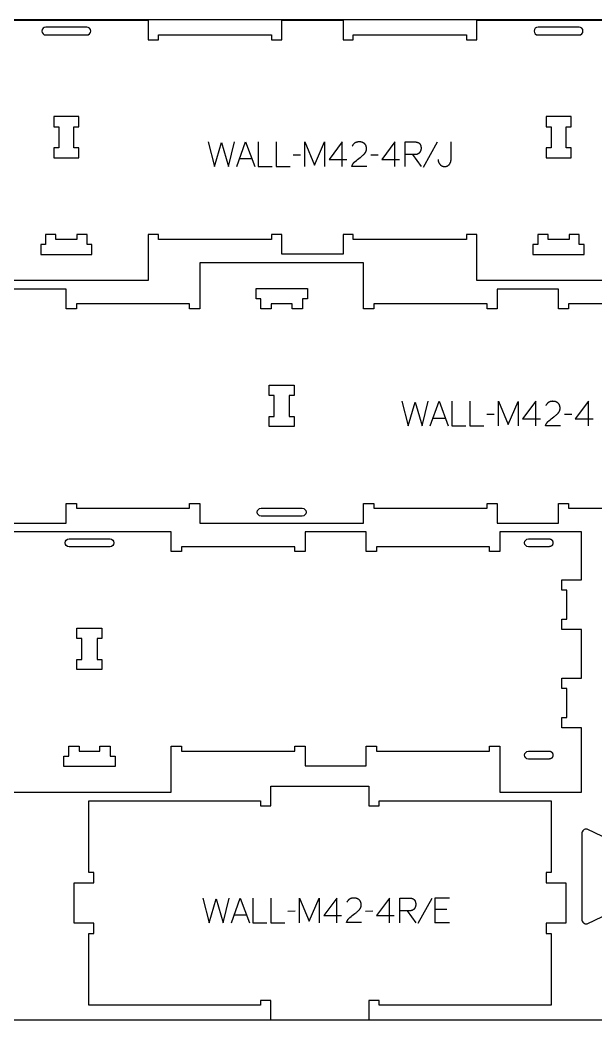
# Model space of a CAD drawing. Extents: x -10701 to -7518, y -43691 to -36097.
# Drawn here: x -9460 to -8758, y -40661 to -39441 of the extents above; entities that cross this region are included whole.
import ezdxf

# ---------------------------------------------------------------- set-up
doc = ezdxf.new("R2010")
doc.units = 0
for name, color, linetype in [('0_SHEET_SPRUCEPLY_2440X122', 1, 'CONTINUOUS'), ('1_ANYTOOL_1MMDEEP_LABELS_S', 2, 'CONTINUOUS'), ('3_ANYTOOL_CUTTHROUGH_INSID', 4, 'CONTINUOUS'), ('4_ANYTOOL_CUTTHROUGH_OUTSI', 5, 'CONTINUOUS')]:
    doc.layers.add(name, color=color, linetype=linetype)

msp = doc.modelspace()

# ---------------------------------------------------------------- linework, layer by layer
at = {"layer": '0_SHEET_SPRUCEPLY_2440X122'}
msp.add_lwpolyline([(-10329.7, -39441.2), (-10329.7, -40661.2), (-7889.7, -40661.2), (-7889.7, -39441.2)], close=True, dxfattribs=at)
at = {"layer": '1_ANYTOOL_1MMDEEP_LABELS_S'}
for points in [[(-9231, -39589.9), (-9223.2, -39619.9), (-9214.8, -39590.8), (-9206.3, -39619.9), (-9198.8, -39589.9)], [(-9196.2, -39619.9), (-9185.4, -39589.9), (-9174.3, -39619.9)], [(-9170, -39589.9), (-9170, -39619.9), (-9152.9, -39619.9)], [(-9148.2, -39589.9), (-9148.2, -39619.9), (-9131.1, -39619.9)], [(-9113.3, -39619.9), (-9113.3, -39589.9), (-9101.3, -39618.3), (-9089.3, -39590), (-9089.3, -39619.9)], [(-9067.8, -39619.9), (-9067.7, -39589.9), (-9083.7, -39611.3)], [(-9037.5, -39619.9), (-9055.8, -39619.8), (-9055.7, -39619.4), (-9055.6, -39619.2), (-9055.5, -39618.9), (-9055.4, -39618.7), (-9055.4, -39618.5), (-9055.3, -39618.3), (-9055.2, -39618.1), (-9055.1, -39617.9), (-9055, -39617.6), (-9054.9, -39617.4), (-9054.7, -39617.2), (-9054.6, -39617), (-9054.5, -39616.8), (-9054.4, -39616.6), (-9054.3, -39616.5), (-9054.1, -39616.3), (-9054, -39616.1), (-9053.9, -39615.9), (-9053.7, -39615.7), (-9053.6, -39615.5), (-9053.4, -39615.3), (-9053.3, -39615.2), (-9053.1, -39615), (-9053, -39614.8), (-9052.8, -39614.6), (-9052.7, -39614.5), (-9052.5, -39614.3), (-9052.3, -39614.2), (-9052.2, -39614), (-9051.8, -39613.7), (-9050.3, -39612.5), (-9048.8, -39611.3), (-9047.3, -39610.1), (-9045.8, -39609), (-9045, -39608.4), (-9044.3, -39607.9), (-9043.6, -39607.3), (-9042.9, -39606.7), (-9042.2, -39606.1), (-9041.6, -39605.5), (-9041, -39604.9), (-9040.4, -39604.3), (-9040.2, -39604.1), (-9040.1, -39604), (-9039.9, -39603.8), (-9039.8, -39603.6), (-9039.7, -39603.5), (-9039.6, -39603.3), (-9039.5, -39603.1), (-9039.3, -39603), (-9039.2, -39602.8), (-9039.1, -39602.6), (-9039, -39602.4), (-9038.9, -39602.2), (-9038.8, -39602.1), (-9038.8, -39601.9), (-9038.7, -39601.7), (-9038.6, -39601.5), (-9038.5, -39601.3), (-9038.5, -39601.1), (-9038.4, -39600.9), (-9038.3, -39600.7), (-9038.3, -39600.5), (-9038.2, -39600.3), (-9038.2, -39600.1), (-9038.2, -39599.9), (-9038.1, -39599.7), (-9038.1, -39599.5), (-9038.1, -39599.3), (-9038, -39599), (-9038, -39598.8), (-9038, -39598.6), (-9038, -39598.4), (-9038, -39598.1), (-9038, -39597.9), (-9038, -39597.7), (-9038, -39597.4), (-9038.1, -39597.2), (-9038.1, -39596.9), (-9038.1, -39596.7), (-9038.1, -39596.5), (-9038.2, -39596.3), (-9038.2, -39596), (-9038.3, -39595.8), (-9038.3, -39595.6), (-9038.4, -39595.4), (-9038.4, -39595.2), (-9038.5, -39595), (-9038.6, -39594.8), (-9038.6, -39594.6), (-9038.7, -39594.4), (-9038.8, -39594.2), (-9038.9, -39594), (-9039, -39593.9), (-9039.1, -39593.7), (-9039.2, -39593.5), (-9039.3, -39593.4), (-9039.4, -39593.2), (-9039.6, -39593), (-9039.7, -39592.9), (-9039.8, -39592.7), (-9039.9, -39592.6), (-9040.1, -39592.4), (-9040.2, -39592.3), (-9040.4, -39592.2), (-9040.5, -39592), (-9040.7, -39591.9), (-9040.9, -39591.8), (-9041, -39591.6), (-9041.2, -39591.5), (-9041.4, -39591.4), (-9041.5, -39591.3), (-9041.7, -39591.2), (-9041.9, -39591.1), (-9042.1, -39591), (-9042.3, -39590.9), (-9042.4, -39590.8), (-9042.6, -39590.7), (-9042.8, -39590.7), (-9043, -39590.6), (-9043.2, -39590.5), (-9043.4, -39590.4), (-9043.6, -39590.4), (-9043.8, -39590.3), (-9044, -39590.3), (-9044.2, -39590.2), (-9044.4, -39590.2), (-9044.6, -39590.1), (-9044.9, -39590.1), (-9045.1, -39590), (-9045.3, -39590), (-9045.5, -39590), (-9045.8, -39590), (-9046, -39590), (-9046.2, -39589.9), (-9046.4, -39589.9), (-9046.9, -39589.9), (-9047.3, -39589.9), (-9047.7, -39589.9), (-9048, -39590), (-9048.4, -39590), (-9048.7, -39590), (-9049, -39590.1), (-9049.4, -39590.2), (-9049.7, -39590.2), (-9050, -39590.3), (-9050.1, -39590.4), (-9050.3, -39590.4), (-9050.4, -39590.5), (-9050.6, -39590.5), (-9050.7, -39590.6), (-9050.9, -39590.6), (-9051, -39590.7), (-9051.2, -39590.8), (-9051.3, -39590.8), (-9051.5, -39590.9), (-9051.6, -39591), (-9051.7, -39591), (-9051.9, -39591.1), (-9052, -39591.2), (-9052.1, -39591.3), (-9052.3, -39591.4), (-9052.4, -39591.4), (-9052.5, -39591.5), (-9052.6, -39591.6), (-9052.8, -39591.7), (-9052.9, -39591.8), (-9053, -39591.9), (-9053.1, -39592), (-9053.2, -39592.1), (-9053.4, -39592.2), (-9053.5, -39592.3), (-9053.6, -39592.4), (-9053.7, -39592.6), (-9053.8, -39592.7), (-9053.9, -39592.8), (-9054, -39592.9), (-9054.1, -39593), (-9054.3, -39593.3), (-9054.5, -39593.5), (-9054.7, -39593.8), (-9054.9, -39594.1), (-9055.1, -39594.4), (-9055.2, -39594.7), (-9055.4, -39595)], [(-9003.6, -39619.9), (-9003.5, -39589.9), (-9019.5, -39611.3)], [(-8990.8, -39619.9), (-8990.8, -39589.9), (-8979.4, -39589.9), (-8978.9, -39589.9), (-8978.5, -39589.9), (-8978.2, -39590), (-8978, -39590), (-8977.8, -39590), (-8977.6, -39590), (-8977.3, -39590.1), (-8977.1, -39590.1), (-8976.9, -39590.2), (-8976.7, -39590.2), (-8976.5, -39590.2), (-8976.3, -39590.3), (-8976.1, -39590.3), (-8975.9, -39590.4), (-8975.8, -39590.5), (-8975.6, -39590.5), (-8975.4, -39590.6), (-8975.2, -39590.7), (-8975.1, -39590.8), (-8974.9, -39590.8), (-8974.7, -39590.9), (-8974.6, -39591), (-8974.4, -39591.1), (-8974.3, -39591.2), (-8974.1, -39591.3), (-8974, -39591.4), (-8973.8, -39591.5), (-8973.7, -39591.6), (-8973.6, -39591.8), (-8973.4, -39591.9), (-8973.3, -39592), (-8973.2, -39592.1), (-8973.1, -39592.3), (-8973, -39592.4), (-8972.9, -39592.5), (-8972.8, -39592.7), (-8972.7, -39592.8), (-8972.6, -39593), (-8972.5, -39593.1), (-8972.4, -39593.3), (-8972.3, -39593.5), (-8972.2, -39593.6), (-8972.2, -39593.8), (-8972.1, -39594), (-8972, -39594.1), (-8972, -39594.3), (-8971.9, -39594.5), (-8971.8, -39594.7), (-8971.8, -39594.9), (-8971.7, -39595.1), (-8971.7, -39595.3), (-8971.6, -39595.5), (-8971.6, -39595.7), (-8971.6, -39595.9), (-8971.6, -39596.1), (-8971.5, -39596.4), (-8971.5, -39596.6), (-8971.5, -39596.8), (-8971.5, -39597.3), (-8971.5, -39597.8), (-8971.5, -39597.9), (-8971.5, -39598.1), (-8971.5, -39598.3), (-8971.5, -39598.5), (-8971.5, -39598.6), (-8971.5, -39598.8), (-8971.5, -39599), (-8971.6, -39599.1), (-8971.6, -39599.3), (-8971.6, -39599.5), (-8971.7, -39599.7), (-8971.7, -39599.8), (-8971.7, -39600), (-8971.8, -39600.1), (-8971.8, -39600.3), (-8971.9, -39600.5), (-8972, -39600.6), (-8972, -39600.8), (-8972.1, -39601), (-8972.1, -39601.1), (-8972.2, -39601.3), (-8972.3, -39601.4), (-8972.4, -39601.6), (-8972.5, -39601.7), (-8972.5, -39601.9), (-8972.6, -39602), (-8972.7, -39602.2), (-8972.8, -39602.4), (-8972.9, -39602.5), (-8973, -39602.7), (-8973.1, -39602.8), (-8973.2, -39602.9), (-8973.3, -39603.1), (-8973.5, -39603.2), (-8973.6, -39603.4), (-8973.7, -39603.5), (-8973.8, -39603.6), (-8973.9, -39603.8), (-8974.1, -39603.9), (-8974.2, -39604), (-8974.3, -39604.1), (-8974.5, -39604.2), (-8974.6, -39604.3), (-8974.7, -39604.4), (-8974.9, -39604.5), (-8975, -39604.6), (-8975.2, -39604.7), (-8975.3, -39604.7), (-8975.5, -39604.8), (-8975.6, -39604.9), (-8975.8, -39604.9), (-8975.9, -39605), (-8976.1, -39605.1), (-8976.3, -39605.1), (-8976.4, -39605.2), (-8976.6, -39605.2), (-8976.8, -39605.2), (-8976.9, -39605.3), (-8977.1, -39605.3), (-8977.3, -39605.3), (-8977.5, -39605.4), (-8977.6, -39605.4), (-8977.8, -39605.4), (-8979.7, -39605.5), (-8981.8, -39605.5), (-8990.7, -39605.5)], [(-8951.8, -39590.4), (-8969, -39621.2)], [(-8950.8, -39611.4), (-8950.8, -39611.6), (-8950.7, -39611.8), (-8950.7, -39612.1), (-8950.7, -39612.3), (-8950.7, -39612.5), (-8950.7, -39612.7), (-8950.6, -39612.9), (-8950.6, -39613.1), (-8950.6, -39613.3), (-8950.5, -39613.4), (-8950.5, -39613.6), (-8950.4, -39613.8), (-8950.4, -39614), (-8950.3, -39614.2), (-8950.3, -39614.4), (-8950.2, -39614.6), (-8950.1, -39614.8), (-8950.1, -39614.9), (-8950, -39615.1), (-8949.9, -39615.3), (-8949.8, -39615.5), (-8949.7, -39615.7), (-8949.6, -39615.8), (-8949.5, -39616), (-8949.4, -39616.2), (-8949.3, -39616.4), (-8949.2, -39616.5), (-8949.1, -39616.7), (-8948.9, -39616.9), (-8948.8, -39617), (-8948.7, -39617.2), (-8948.5, -39617.3), (-8948.4, -39617.5), (-8948.3, -39617.7), (-8948.1, -39617.8), (-8948, -39617.9), (-8947.8, -39618.1), (-8947.7, -39618.2), (-8947.5, -39618.3), (-8947.4, -39618.5), (-8947.2, -39618.6), (-8947, -39618.7), (-8946.9, -39618.8), (-8946.7, -39618.9), (-8946.5, -39619), (-8946.3, -39619.1), (-8946.2, -39619.2), (-8946, -39619.3), (-8945.8, -39619.4), (-8945.6, -39619.4), (-8945.4, -39619.5), (-8945.2, -39619.6), (-8945.1, -39619.6), (-8944.9, -39619.7), (-8944.7, -39619.7), (-8944.5, -39619.8), (-8944.2, -39619.8), (-8944, -39619.8), (-8943.8, -39619.9), (-8943.6, -39619.9), (-8943.4, -39619.9), (-8943.2, -39619.9), (-8943, -39619.9), (-8942.7, -39619.9), (-8942.5, -39619.9), (-8942.3, -39619.9), (-8942.1, -39619.9), (-8941.9, -39619.9), (-8941.7, -39619.9), (-8941.5, -39619.8), (-8941.3, -39619.8), (-8941.1, -39619.8), (-8940.9, -39619.7), (-8940.7, -39619.7), (-8940.5, -39619.6), (-8940.3, -39619.6), (-8940.2, -39619.5), (-8940, -39619.5), (-8939.8, -39619.4), (-8939.6, -39619.3), (-8939.5, -39619.3), (-8939.3, -39619.2), (-8939.1, -39619.1), (-8939, -39619), (-8938.8, -39618.9), (-8938.6, -39618.8), (-8938.5, -39618.7), (-8938.3, -39618.6), (-8938.2, -39618.5), (-8938, -39618.4), (-8937.9, -39618.2), (-8937.7, -39618.1), (-8937.6, -39618), (-8937.4, -39617.8), (-8937.3, -39617.7), (-8937.2, -39617.6), (-8937, -39617.4), (-8936.9, -39617.3), (-8936.8, -39617.1), (-8936.7, -39617), (-8936.6, -39616.8), (-8936.4, -39616.6), (-8936.3, -39616.5), (-8936.2, -39616.3), (-8936.1, -39616.2), (-8936, -39616), (-8935.9, -39615.8), (-8935.9, -39615.6), (-8935.8, -39615.5), (-8935.7, -39615.3), (-8935.6, -39615.1), (-8935.6, -39614.9), (-8935.5, -39614.8), (-8935.4, -39614.6), (-8935.4, -39614.4), (-8935.3, -39614.2), (-8935.3, -39614), (-8935.2, -39613.8), (-8935.2, -39613.6), (-8935.2, -39613.4), (-8935.1, -39613.3), (-8935.1, -39613.1), (-8935.1, -39612.9), (-8935.1, -39612.6), (-8935, -39612.4), (-8935, -39612.2), (-8935, -39612), (-8935, -39611.8), (-8935, -39589.9)], [(-9192.8, -39610.4), (-9177.9, -39610.4)], [(-9118.5, -39606), (-9127.2, -39606.1)], [(-9083.7, -39611.3), (-9062, -39611.3)], [(-9023.8, -39606), (-9032.6, -39606.1)], [(-9019.5, -39611.3), (-8997.8, -39611.3)], [(-8981.8, -39605.5), (-8971.3, -39620)], [(-8995, -39906.5), (-8987.3, -39936.5), (-8978.8, -39907.4), (-8970.3, -39936.5), (-8962.8, -39906.5)], [(-8960.3, -39936.5), (-8949.4, -39906.5), (-8938.3, -39936.5)], [(-8934, -39906.5), (-8934, -39936.5), (-8916.9, -39936.5)], [(-8912.2, -39906.5), (-8912.2, -39936.5), (-8895.1, -39936.5)], [(-8877.3, -39936.5), (-8877.3, -39906.5), (-8865.3, -39934.9), (-8853.3, -39906.7), (-8853.3, -39936.5)], [(-8831.8, -39936.5), (-8831.7, -39906.5), (-8847.8, -39927.9)], [(-8801.6, -39936.5), (-8819.9, -39936.5), (-8819.7, -39936), (-8819.6, -39935.8), (-8819.6, -39935.6), (-8819.5, -39935.3), (-8819.4, -39935.1), (-8819.3, -39934.9), (-8819.2, -39934.7), (-8819.1, -39934.5), (-8819, -39934.3), (-8818.9, -39934.1), (-8818.8, -39933.9), (-8818.7, -39933.7), (-8818.6, -39933.5), (-8818.4, -39933.3), (-8818.3, -39933.1), (-8818.2, -39932.9), (-8818, -39932.7), (-8817.9, -39932.5), (-8817.8, -39932.3), (-8817.6, -39932.1), (-8817.5, -39932), (-8817.3, -39931.8), (-8817.2, -39931.6), (-8817, -39931.4), (-8816.9, -39931.3), (-8816.7, -39931.1), (-8816.5, -39930.9), (-8816.4, -39930.8), (-8816.2, -39930.6), (-8815.8, -39930.3), (-8814.3, -39929.1), (-8812.9, -39927.9), (-8811.3, -39926.7), (-8809.8, -39925.6), (-8809.1, -39925.1), (-8808.3, -39924.5), (-8807.6, -39923.9), (-8806.9, -39923.3), (-8806.3, -39922.7), (-8805.6, -39922.1), (-8805, -39921.5), (-8804.4, -39920.9), (-8804.3, -39920.7), (-8804.1, -39920.6), (-8804, -39920.4), (-8803.9, -39920.3), (-8803.7, -39920.1), (-8803.6, -39919.9), (-8803.5, -39919.8), (-8803.4, -39919.6), (-8803.3, -39919.4), (-8803.2, -39919.2), (-8803.1, -39919.1), (-8803, -39918.9), (-8802.9, -39918.7), (-8802.8, -39918.5), (-8802.7, -39918.3), (-8802.6, -39918.1), (-8802.6, -39917.9), (-8802.5, -39917.7), (-8802.4, -39917.5), (-8802.4, -39917.3), (-8802.3, -39917.1), (-8802.3, -39916.9), (-8802.2, -39916.7), (-8802.2, -39916.5), (-8802.2, -39916.3), (-8802.1, -39916.1), (-8802.1, -39915.9), (-8802.1, -39915.7), (-8802.1, -39915.4), (-8802.1, -39915.2), (-8802, -39915), (-8802, -39914.8), (-8802, -39914.5), (-8802.1, -39914.3), (-8802.1, -39914), (-8802.1, -39913.8), (-8802.1, -39913.6), (-8802.1, -39913.3), (-8802.2, -39913.1), (-8802.2, -39912.9), (-8802.2, -39912.7), (-8802.3, -39912.4), (-8802.3, -39912.2), (-8802.4, -39912), (-8802.5, -39911.8), (-8802.5, -39911.6), (-8802.6, -39911.4), (-8802.7, -39911.2), (-8802.8, -39911), (-8802.8, -39910.8), (-8802.9, -39910.7), (-8803, -39910.5), (-8803.1, -39910.3), (-8803.2, -39910.1), (-8803.4, -39910), (-8803.5, -39909.8), (-8803.6, -39909.7), (-8803.7, -39909.5), (-8803.8, -39909.3), (-8804, -39909.2), (-8804.1, -39909.1), (-8804.3, -39908.9), (-8804.4, -39908.8), (-8804.6, -39908.6), (-8804.7, -39908.5), (-8804.9, -39908.4), (-8805.1, -39908.3), (-8805.2, -39908.2), (-8805.4, -39908), (-8805.6, -39907.9), (-8805.7, -39907.8), (-8805.9, -39907.7), (-8806.1, -39907.6), (-8806.3, -39907.5), (-8806.5, -39907.4), (-8806.7, -39907.4), (-8806.8, -39907.3), (-8807, -39907.2), (-8807.2, -39907.1), (-8807.4, -39907.1), (-8807.6, -39907), (-8807.8, -39906.9), (-8808, -39906.9), (-8808.3, -39906.8), (-8808.5, -39906.8), (-8808.7, -39906.7), (-8808.9, -39906.7), (-8809.1, -39906.7), (-8809.3, -39906.6), (-8809.6, -39906.6), (-8809.8, -39906.6), (-8810, -39906.6), (-8810.2, -39906.6), (-8810.5, -39906.6), (-8811, -39906.5), (-8811.3, -39906.5), (-8811.7, -39906.6), (-8812, -39906.6), (-8812.4, -39906.6), (-8812.7, -39906.7), (-8813.1, -39906.7), (-8813.4, -39906.8), (-8813.7, -39906.9), (-8814, -39906.9), (-8814.2, -39907), (-8814.3, -39907), (-8814.5, -39907.1), (-8814.6, -39907.1), (-8814.8, -39907.2), (-8814.9, -39907.3), (-8815.1, -39907.3), (-8815.2, -39907.4), (-8815.4, -39907.5), (-8815.5, -39907.5), (-8815.6, -39907.6), (-8815.8, -39907.7), (-8815.9, -39907.7), (-8816, -39907.8), (-8816.2, -39907.9), (-8816.3, -39908), (-8816.4, -39908.1), (-8816.6, -39908.2), (-8816.7, -39908.2), (-8816.8, -39908.3), (-8816.9, -39908.4), (-8817, -39908.5), (-8817.2, -39908.6), (-8817.3, -39908.7), (-8817.4, -39908.8), (-8817.5, -39909), (-8817.6, -39909.1), (-8817.7, -39909.2), (-8817.8, -39909.3), (-8818, -39909.4), (-8818.1, -39909.5), (-8818.2, -39909.7), (-8818.4, -39909.9), (-8818.6, -39910.2), (-8818.8, -39910.4), (-8818.9, -39910.7), (-8819.1, -39911), (-8819.3, -39911.3), (-8819.4, -39911.6)], [(-8767.6, -39936.5), (-8767.5, -39906.5), (-8783.6, -39927.9)], [(-8956.8, -39927), (-8941.9, -39927)], [(-8882.5, -39922.7), (-8891.3, -39922.7)], [(-8847.8, -39927.9), (-8826, -39927.9)], [(-8787.9, -39922.7), (-8796.6, -39922.7)], [(-8783.6, -39927.9), (-8761.8, -39927.9)], [(-9237.4, -40512.6), (-9229.7, -40542.6), (-9221.3, -40513.5), (-9212.8, -40542.6), (-9205.3, -40512.6)], [(-9202.7, -40542.6), (-9191.8, -40512.6), (-9180.8, -40542.6)], [(-9176.5, -40512.6), (-9176.5, -40542.6), (-9159.4, -40542.6)], [(-9154.7, -40512.6), (-9154.7, -40542.6), (-9137.6, -40542.6)], [(-9119.8, -40542.6), (-9119.8, -40512.6), (-9107.8, -40540.9), (-9095.8, -40512.7), (-9095.8, -40542.6)], [(-9074.2, -40542.6), (-9074.2, -40512.5), (-9090.2, -40533.9)], [(-9044, -40542.5), (-9062.3, -40542.5), (-9062.2, -40542), (-9062.1, -40541.8), (-9062, -40541.6), (-9061.9, -40541.3), (-9061.8, -40541.1), (-9061.7, -40540.9), (-9061.6, -40540.7), (-9061.5, -40540.5), (-9061.4, -40540.3), (-9061.3, -40540.1), (-9061.2, -40539.9), (-9061.1, -40539.7), (-9061, -40539.5), (-9060.9, -40539.3), (-9060.7, -40539.1), (-9060.6, -40538.9), (-9060.5, -40538.7), (-9060.3, -40538.5), (-9060.2, -40538.3), (-9060.1, -40538.2), (-9059.9, -40538), (-9059.8, -40537.8), (-9059.6, -40537.6), (-9059.5, -40537.5), (-9059.3, -40537.3), (-9059.1, -40537.1), (-9059, -40537), (-9058.8, -40536.8), (-9058.6, -40536.6), (-9058.3, -40536.3), (-9056.8, -40535.1), (-9055.3, -40533.9), (-9053.8, -40532.8), (-9052.3, -40531.6), (-9051.5, -40531.1), (-9050.8, -40530.5), (-9050.1, -40529.9), (-9049.4, -40529.3), (-9048.7, -40528.7), (-9048.1, -40528.1), (-9047.4, -40527.5), (-9046.8, -40526.9), (-9046.7, -40526.8), (-9046.6, -40526.6), (-9046.4, -40526.4), (-9046.3, -40526.3), (-9046.2, -40526.1), (-9046, -40525.9), (-9045.9, -40525.8), (-9045.8, -40525.6), (-9045.7, -40525.4), (-9045.6, -40525.2), (-9045.5, -40525.1), (-9045.4, -40524.9), (-9045.3, -40524.7), (-9045.2, -40524.5), (-9045.2, -40524.3), (-9045.1, -40524.1), (-9045, -40523.9), (-9044.9, -40523.7), (-9044.9, -40523.6), (-9044.8, -40523.4), (-9044.8, -40523.1), (-9044.7, -40522.9), (-9044.7, -40522.7), (-9044.6, -40522.5), (-9044.6, -40522.3), (-9044.6, -40522.1), (-9044.5, -40521.9), (-9044.5, -40521.7), (-9044.5, -40521.5), (-9044.5, -40521.2), (-9044.5, -40521), (-9044.5, -40520.8), (-9044.5, -40520.5), (-9044.5, -40520.3), (-9044.5, -40520), (-9044.5, -40519.8), (-9044.5, -40519.6), (-9044.6, -40519.3), (-9044.6, -40519.1), (-9044.6, -40518.9), (-9044.7, -40518.7), (-9044.7, -40518.5), (-9044.8, -40518.2), (-9044.8, -40518), (-9044.9, -40517.8), (-9045, -40517.6), (-9045, -40517.4), (-9045.1, -40517.2), (-9045.2, -40517), (-9045.3, -40516.9), (-9045.4, -40516.7), (-9045.5, -40516.5), (-9045.6, -40516.3), (-9045.7, -40516.2), (-9045.8, -40516), (-9045.9, -40515.8), (-9046, -40515.7), (-9046.2, -40515.5), (-9046.3, -40515.4), (-9046.4, -40515.2), (-9046.6, -40515.1), (-9046.7, -40514.9), (-9046.9, -40514.8), (-9047, -40514.7), (-9047.2, -40514.5), (-9047.3, -40514.4), (-9047.5, -40514.3), (-9047.7, -40514.2), (-9047.8, -40514), (-9048, -40513.9), (-9048.2, -40513.8), (-9048.4, -40513.7), (-9048.5, -40513.6), (-9048.7, -40513.5), (-9048.9, -40513.5), (-9049.1, -40513.4), (-9049.3, -40513.3), (-9049.5, -40513.2), (-9049.7, -40513.1), (-9049.9, -40513.1), (-9050.1, -40513), (-9050.3, -40513), (-9050.5, -40512.9), (-9050.7, -40512.8), (-9050.9, -40512.8), (-9051.1, -40512.8), (-9051.3, -40512.7), (-9051.6, -40512.7), (-9051.8, -40512.7), (-9052, -40512.6), (-9052.2, -40512.6), (-9052.5, -40512.6), (-9052.7, -40512.6), (-9052.9, -40512.6), (-9053.4, -40512.6), (-9053.8, -40512.6), (-9054.1, -40512.6), (-9054.5, -40512.6), (-9054.8, -40512.6), (-9055.2, -40512.7), (-9055.5, -40512.7), (-9055.8, -40512.8), (-9056.1, -40512.9), (-9056.5, -40513), (-9056.6, -40513), (-9056.8, -40513.1), (-9056.9, -40513.1), (-9057.1, -40513.2), (-9057.2, -40513.2), (-9057.4, -40513.3), (-9057.5, -40513.3), (-9057.7, -40513.4), (-9057.8, -40513.5), (-9057.9, -40513.5), (-9058.1, -40513.6), (-9058.2, -40513.7), (-9058.3, -40513.8), (-9058.5, -40513.8), (-9058.6, -40513.9), (-9058.7, -40514), (-9058.9, -40514.1), (-9059, -40514.2), (-9059.1, -40514.3), (-9059.2, -40514.4), (-9059.4, -40514.4), (-9059.5, -40514.5), (-9059.6, -40514.6), (-9059.7, -40514.7), (-9059.8, -40514.9), (-9060, -40515), (-9060.1, -40515.1), (-9060.2, -40515.2), (-9060.3, -40515.3), (-9060.4, -40515.4), (-9060.5, -40515.5), (-9060.6, -40515.7), (-9060.8, -40515.9), (-9061, -40516.2), (-9061.2, -40516.5), (-9061.4, -40516.7), (-9061.6, -40517), (-9061.7, -40517.3), (-9061.9, -40517.7)], [(-9010, -40542.6), (-9010, -40512.5), (-9026, -40533.9)], [(-8997.3, -40542.6), (-8997.3, -40512.6), (-8985.9, -40512.6), (-8985.4, -40512.6), (-8984.9, -40512.6), (-8984.7, -40512.6), (-8984.5, -40512.6), (-8984.3, -40512.6), (-8984, -40512.7), (-8983.8, -40512.7), (-8983.6, -40512.7), (-8983.4, -40512.8), (-8983.2, -40512.8), (-8983, -40512.9), (-8982.8, -40512.9), (-8982.6, -40513), (-8982.4, -40513), (-8982.2, -40513.1), (-8982, -40513.2), (-8981.9, -40513.2), (-8981.7, -40513.3), (-8981.5, -40513.4), (-8981.4, -40513.5), (-8981.2, -40513.6), (-8981, -40513.7), (-8980.9, -40513.8), (-8980.7, -40513.8), (-8980.6, -40513.9), (-8980.5, -40514.1), (-8980.3, -40514.2), (-8980.2, -40514.3), (-8980, -40514.4), (-8979.9, -40514.5), (-8979.8, -40514.6), (-8979.7, -40514.8), (-8979.6, -40514.9), (-8979.5, -40515), (-8979.3, -40515.2), (-8979.2, -40515.3), (-8979.1, -40515.5), (-8979, -40515.6), (-8979, -40515.8), (-8978.9, -40515.9), (-8978.8, -40516.1), (-8978.7, -40516.3), (-8978.6, -40516.4), (-8978.6, -40516.6), (-8978.5, -40516.8), (-8978.4, -40517), (-8978.4, -40517.2), (-8978.3, -40517.3), (-8978.3, -40517.5), (-8978.2, -40517.7), (-8978.2, -40517.9), (-8978.1, -40518.1), (-8978.1, -40518.3), (-8978.1, -40518.6), (-8978, -40518.8), (-8978, -40519), (-8978, -40519.2), (-8978, -40519.4), (-8977.9, -40519.9), (-8977.9, -40520.4), (-8977.9, -40520.6), (-8977.9, -40520.7), (-8977.9, -40520.9), (-8978, -40521.1), (-8978, -40521.3), (-8978, -40521.4), (-8978, -40521.6), (-8978, -40521.8), (-8978.1, -40522), (-8978.1, -40522.1), (-8978.1, -40522.3), (-8978.2, -40522.5), (-8978.2, -40522.6), (-8978.3, -40522.8), (-8978.3, -40522.9), (-8978.4, -40523.1), (-8978.4, -40523.3), (-8978.5, -40523.4), (-8978.6, -40523.6), (-8978.6, -40523.7), (-8978.7, -40523.9), (-8978.8, -40524.1), (-8978.8, -40524.2), (-8978.9, -40524.4), (-8979, -40524.5), (-8979.1, -40524.7), (-8979.2, -40524.8), (-8979.3, -40525), (-8979.4, -40525.1), (-8979.5, -40525.3), (-8979.6, -40525.4), (-8979.7, -40525.6), (-8979.8, -40525.7), (-8979.9, -40525.9), (-8980.1, -40526), (-8980.2, -40526.1), (-8980.3, -40526.3), (-8980.4, -40526.4), (-8980.5, -40526.5), (-8980.7, -40526.6), (-8980.8, -40526.7), (-8980.9, -40526.8), (-8981.1, -40526.9), (-8981.2, -40527), (-8981.4, -40527.1), (-8981.5, -40527.2), (-8981.6, -40527.3), (-8981.8, -40527.4), (-8981.9, -40527.4), (-8982.1, -40527.5), (-8982.2, -40527.6), (-8982.4, -40527.6), (-8982.6, -40527.7), (-8982.7, -40527.7), (-8982.9, -40527.8), (-8983.1, -40527.8), (-8983.2, -40527.9), (-8983.4, -40527.9), (-8983.6, -40527.9), (-8983.8, -40528), (-8983.9, -40528), (-8984.1, -40528), (-8984.3, -40528), (-8986.2, -40528.1), (-8988.3, -40528.1), (-8997.2, -40528.1)], [(-8958.3, -40513), (-8975.5, -40543.8)], [(-8937, -40512.6), (-8954.7, -40512.6), (-8954.7, -40542.6)], [(-9124.9, -40528.7), (-9133.7, -40528.8)], [(-9030.3, -40528.7), (-9039.1, -40528.8)], [(-8988.3, -40528.1), (-8977.8, -40542.6)], [(-8940.2, -40526.5), (-8954.7, -40526.5)], [(-9199.2, -40533), (-9184.3, -40533)], [(-9090.2, -40533.9), (-9068.4, -40533.9)], [(-9026, -40533.9), (-9004.2, -40533.9)], [(-8937, -40542.6), (-8954.7, -40542.6)]]:
    msp.add_lwpolyline(points, dxfattribs=at)
at = {"layer": '3_ANYTOOL_CUTTHROUGH_INSID', "color": 4}
for points in [[(-9378.9, -39450), (-9428.9, -39450, 1), (-9428.9, -39459.5), (-9378.9, -39459.5, 1)], [(-8778.9, -39450), (-8828.9, -39450, 1), (-8828.9, -39459.5), (-8778.9, -39459.5, 1)], [(-9116.4, -40046.5), (-9166.4, -40046.5, -1), (-9166.4, -40037), (-9116.4, -40037, -1)], [(-9400.6, -40074.4), (-9350.6, -40074.4, -1), (-9350.6, -40083.9), (-9400.6, -40083.9, -1)], [(-8840.6, -40074.4), (-8814.9, -40074.4), (-8814.8, -40074.4), (-8814.7, -40074.4), (-8814.6, -40074.4), (-8814.5, -40074.4), (-8814.4, -40074.4), (-8814.3, -40074.4), (-8814.2, -40074.4), (-8814.1, -40074.4), (-8814, -40074.5), (-8813.9, -40074.5), (-8813.8, -40074.5), (-8813.7, -40074.5), (-8813.6, -40074.6), (-8813.5, -40074.6), (-8813.4, -40074.7), (-8813.3, -40074.7), (-8813.2, -40074.8), (-8813.1, -40074.8), (-8813, -40074.9), (-8813, -40074.9), (-8812.9, -40075), (-8812.8, -40075), (-8812.7, -40075.1), (-8812.6, -40075.2), (-8812.5, -40075.2), (-8812.4, -40075.3), (-8812.4, -40075.4), (-8812.3, -40075.5), (-8812.2, -40075.5), (-8812.1, -40075.6), (-8812.1, -40075.7), (-8812, -40075.8), (-8811.9, -40075.9), (-8811.8, -40076), (-8811.8, -40076.1), (-8811.7, -40076.2), (-8811.7, -40076.2), (-8811.6, -40076.3), (-8811.5, -40076.4), (-8811.5, -40076.5), (-8811.4, -40076.6), (-8811.4, -40076.7), (-8811.3, -40076.9), (-8811.3, -40077), (-8811.2, -40077.1), (-8811.2, -40077.2), (-8811.2, -40077.3), (-8811.1, -40077.4), (-8811.1, -40077.5), (-8811.1, -40077.6), (-8811, -40077.7), (-8811, -40077.8), (-8811, -40077.9), (-8811, -40078), (-8811, -40078.1), (-8810.9, -40078.2), (-8810.9, -40078.4), (-8810.9, -40078.5), (-8810.9, -40078.6), (-8810.9, -40078.7), (-8810.9, -40078.8), (-8810.9, -40078.9), (-8810.9, -40079), (-8810.9, -40079.1), (-8810.9, -40079.2), (-8810.9, -40079.3), (-8810.9, -40079.4), (-8810.9, -40079.5), (-8810.9, -40079.6), (-8810.9, -40079.7), (-8810.9, -40079.8), (-8810.9, -40080), (-8811, -40080.1), (-8811, -40080.2), (-8811, -40080.3), (-8811, -40080.4), (-8811, -40080.5), (-8811.1, -40080.6), (-8811.1, -40080.7), (-8811.1, -40080.8), (-8811.2, -40080.9), (-8811.2, -40081), (-8811.2, -40081.1), (-8811.3, -40081.2), (-8811.3, -40081.4), (-8811.4, -40081.5), (-8811.4, -40081.6), (-8811.5, -40081.7), (-8811.5, -40081.8), (-8811.6, -40081.9), (-8811.7, -40082), (-8811.7, -40082), (-8811.8, -40082.1), (-8811.8, -40082.2), (-8811.9, -40082.3), (-8812, -40082.4), (-8812.1, -40082.5), (-8812.1, -40082.6), (-8812.2, -40082.7), (-8812.3, -40082.7), (-8812.4, -40082.8), (-8812.4, -40082.9), (-8812.5, -40083), (-8812.6, -40083), (-8812.7, -40083.1), (-8812.8, -40083.2), (-8812.9, -40083.2), (-8813, -40083.3), (-8813, -40083.3), (-8813.1, -40083.4), (-8813.2, -40083.4), (-8813.3, -40083.5), (-8813.4, -40083.5), (-8813.5, -40083.6), (-8813.6, -40083.6), (-8813.7, -40083.7), (-8813.8, -40083.7), (-8813.9, -40083.7), (-8814, -40083.7), (-8814.1, -40083.8), (-8814.2, -40083.8), (-8814.3, -40083.8), (-8814.4, -40083.8), (-8814.5, -40083.8), (-8814.6, -40083.8), (-8814.7, -40083.8), (-8814.8, -40083.8), (-8814.9, -40083.9), (-8840.6, -40083.9, -1)], [(-8840.6, -40342.9, -1), (-8840.6, -40333.4), (-8814.9, -40333.4), (-8814.8, -40333.4), (-8814.7, -40333.4), (-8814.6, -40333.4), (-8814.5, -40333.4), (-8814.4, -40333.4), (-8814.3, -40333.4), (-8814.2, -40333.4), (-8814.1, -40333.4), (-8814, -40333.5), (-8813.9, -40333.5), (-8813.8, -40333.5), (-8813.7, -40333.5), (-8813.6, -40333.6), (-8813.5, -40333.6), (-8813.4, -40333.7), (-8813.3, -40333.7), (-8813.2, -40333.8), (-8813.1, -40333.8), (-8813, -40333.9), (-8813, -40333.9), (-8812.9, -40334), (-8812.8, -40334), (-8812.7, -40334.1), (-8812.6, -40334.2), (-8812.5, -40334.2), (-8812.4, -40334.3), (-8812.4, -40334.4), (-8812.3, -40334.5), (-8812.2, -40334.5), (-8812.1, -40334.6), (-8812.1, -40334.7), (-8812, -40334.8), (-8811.9, -40334.9), (-8811.8, -40335), (-8811.8, -40335.1), (-8811.7, -40335.2), (-8811.7, -40335.2), (-8811.6, -40335.3), (-8811.5, -40335.4), (-8811.5, -40335.5), (-8811.4, -40335.6), (-8811.4, -40335.7), (-8811.3, -40335.9), (-8811.3, -40336), (-8811.2, -40336.1), (-8811.2, -40336.2), (-8811.2, -40336.3), (-8811.1, -40336.4), (-8811.1, -40336.5), (-8811.1, -40336.6), (-8811, -40336.7), (-8811, -40336.8), (-8811, -40336.9), (-8811, -40337), (-8811, -40337.1), (-8810.9, -40337.2), (-8810.9, -40337.4), (-8810.9, -40337.5), (-8810.9, -40337.6), (-8810.9, -40337.7), (-8810.9, -40337.8), (-8810.9, -40337.9), (-8810.9, -40338), (-8810.9, -40338.1), (-8810.9, -40338.2), (-8810.9, -40338.3), (-8810.9, -40338.4), (-8810.9, -40338.5), (-8810.9, -40338.6), (-8810.9, -40338.7), (-8810.9, -40338.8), (-8810.9, -40339), (-8811, -40339.1), (-8811, -40339.2), (-8811, -40339.3), (-8811, -40339.4), (-8811, -40339.5), (-8811.1, -40339.6), (-8811.1, -40339.7), (-8811.1, -40339.8), (-8811.2, -40339.9), (-8811.2, -40340), (-8811.2, -40340.1), (-8811.3, -40340.2), (-8811.3, -40340.4), (-8811.4, -40340.5), (-8811.4, -40340.6), (-8811.5, -40340.7), (-8811.5, -40340.8), (-8811.6, -40340.9), (-8811.7, -40341), (-8811.7, -40341), (-8811.8, -40341.1), (-8811.8, -40341.2), (-8811.9, -40341.3), (-8812, -40341.4), (-8812.1, -40341.5), (-8812.1, -40341.6), (-8812.2, -40341.7), (-8812.3, -40341.7), (-8812.4, -40341.8), (-8812.4, -40341.9), (-8812.5, -40342), (-8812.6, -40342), (-8812.7, -40342.1), (-8812.8, -40342.2), (-8812.9, -40342.2), (-8813, -40342.3), (-8813, -40342.3), (-8813.1, -40342.4), (-8813.2, -40342.4), (-8813.3, -40342.5), (-8813.4, -40342.5), (-8813.5, -40342.6), (-8813.6, -40342.6), (-8813.7, -40342.7), (-8813.8, -40342.7), (-8813.9, -40342.7), (-8814, -40342.7), (-8814.1, -40342.8), (-8814.2, -40342.8), (-8814.3, -40342.8), (-8814.4, -40342.8), (-8814.5, -40342.8), (-8814.6, -40342.8), (-8814.7, -40342.8), (-8814.8, -40342.8), (-8814.9, -40342.9)]]:
    msp.add_lwpolyline(points, format="xyb", close=True, dxfattribs=at)
for points in [[(-9394.6, -39597), (-9394.6, -39571.5), (-9388.6, -39571.5), (-9388.6, -39559), (-9419.1, -39559), (-9419.1, -39571.5), (-9413.1, -39571.5), (-9413.1, -39597), (-9419.1, -39597), (-9419.1, -39609.5), (-9388.6, -39609.5), (-9388.6, -39597)], [(-8794.6, -39597), (-8794.6, -39571.5), (-8788.6, -39571.5), (-8788.6, -39559), (-8819.1, -39559), (-8819.1, -39571.5), (-8813.1, -39571.5), (-8813.1, -39597), (-8819.1, -39597), (-8819.1, -39609.5), (-8788.6, -39609.5), (-8788.6, -39597)], [(-9416.6, -39709), (-9416.6, -39703), (-9429.1, -39703), (-9429.1, -39715), (-9435.1, -39715), (-9435.1, -39727.5), (-9372.6, -39727.5), (-9372.6, -39715), (-9378.6, -39715), (-9378.6, -39703), (-9391.1, -39703), (-9391.1, -39709)], [(-8816.6, -39709), (-8816.6, -39703), (-8829.1, -39703), (-8829.1, -39715), (-8835.1, -39715), (-8835.1, -39727.5), (-8772.6, -39727.5), (-8772.6, -39715), (-8778.6, -39715), (-8778.6, -39703), (-8791.1, -39703), (-8791.1, -39709)], [(-9154.1, -39787.5), (-9154.1, -39793.5), (-9166.6, -39793.5), (-9166.6, -39781.5), (-9172.6, -39781.5), (-9172.6, -39769), (-9110.1, -39769), (-9110.1, -39781.5), (-9116.1, -39781.5), (-9116.1, -39793.5), (-9128.6, -39793.5), (-9128.6, -39787.5)], [(-9132.1, -39899.4), (-9132.1, -39924.9), (-9126.1, -39924.9), (-9126.1, -39937.4), (-9156.6, -39937.4), (-9156.6, -39924.9), (-9150.6, -39924.9), (-9150.6, -39899.4), (-9156.6, -39899.4), (-9156.6, -39886.9), (-9126.1, -39886.9), (-9126.1, -39899.4)], [(-9384.9, -40221.4), (-9384.9, -40195.9), (-9390.9, -40195.9), (-9390.9, -40183.4), (-9360.4, -40183.4), (-9360.4, -40195.9), (-9366.4, -40195.9), (-9366.4, -40221.4), (-9360.4, -40221.4), (-9360.4, -40233.9), (-9390.9, -40233.9), (-9390.9, -40221.4)], [(-9362.9, -40333.4), (-9362.9, -40327.4), (-9350.4, -40327.4), (-9350.4, -40339.4), (-9344.4, -40339.4), (-9344.4, -40351.9), (-9406.9, -40351.9), (-9406.9, -40339.4), (-9400.9, -40339.4), (-9400.9, -40327.4), (-9388.4, -40327.4), (-9388.4, -40333.4)]]:
    msp.add_lwpolyline(points, close=True, dxfattribs=at)
at = {"layer": '4_ANYTOOL_CUTTHROUGH_OUTSI', "color": 5}
for points in [[(-9503.6, -39441.5), (-9304.1, -39441.5), (-9304.1, -39465.5), (-9291.6, -39465.5), (-9291.6, -39459.5), (-9153.6, -39459.5), (-9153.6, -39465.5), (-9141.1, -39465.5), (-9141.1, -39441.5), (-9066.6, -39441.5), (-9066.6, -39465.5), (-9054.1, -39465.5), (-9054.1, -39459.5), (-8916.1, -39459.5), (-8916.1, -39465.5), (-8903.6, -39465.5), (-8903.6, -39441.5), (-8704.1, -39441.5)], [(-8704.1, -39759), (-8903.6, -39759), (-8903.6, -39703.2), (-8903.6, -39703), (-8916.1, -39703), (-8916.1, -39709), (-9054.1, -39709), (-9054.1, -39703), (-9066.6, -39703), (-9066.6, -39727), (-9141.1, -39727), (-9141.1, -39703), (-9153.6, -39703), (-9153.6, -39709), (-9291.6, -39709), (-9291.6, -39703), (-9304.1, -39703), (-9304.1, -39759), (-9503.6, -39759)], [(-8653.6, -39787.5), (-8791.6, -39787.5), (-8791.6, -39793.5), (-8804.1, -39793.5), (-8804.1, -39769.5), (-8878.6, -39769.5), (-8878.6, -39793.5), (-8891.1, -39793.5), (-8891.1, -39787.5), (-9029.1, -39787.5), (-9029.1, -39793.5), (-9041.6, -39793.5), (-9041.6, -39793.2), (-9041.6, -39737.5), (-9241.1, -39737.5), (-9241.1, -39793.2), (-9241.1, -39793.5), (-9253.6, -39793.5), (-9253.6, -39787.5), (-9291.4, -39787.5), (-9391.6, -39787.5), (-9391.6, -39793.5), (-9404.1, -39793.5), (-9404.1, -39769.5), (-9478.6, -39769.5)], [(-9478.6, -40055), (-9404.1, -40055), (-9404.1, -40031), (-9391.6, -40031), (-9391.6, -40037), (-9291.4, -40037), (-9253.6, -40037), (-9253.6, -40031), (-9241.1, -40031), (-9241.1, -40055), (-9041.6, -40055), (-9041.6, -40031), (-9029.1, -40031), (-9029.1, -40037), (-8891.1, -40037), (-8891.1, -40031), (-8878.6, -40031), (-8878.6, -40055), (-8804.1, -40055), (-8804.1, -40031), (-8791.6, -40031), (-8791.6, -40037), (-8653.6, -40037)], [(-9475.4, -40383.4), (-9275.9, -40383.4), (-9275.9, -40327.4), (-9263.4, -40327.4), (-9263.4, -40333.4), (-9125.4, -40333.4), (-9125.4, -40327.4), (-9112.9, -40327.4), (-9112.9, -40351.4), (-9038.4, -40351.4), (-9038.4, -40327.4), (-9025.9, -40327.4), (-9025.9, -40333.4), (-8887.9, -40333.4), (-8887.9, -40327.4), (-8875.4, -40327.4), (-8875.4, -40383.4), (-8775.9, -40383.4), (-8775.9, -40363.6), (-8775.9, -40351.6), (-8775.9, -40304.9), (-8799.9, -40304.9), (-8799.9, -40292.4), (-8793.9, -40292.4), (-8793.9, -40256.9), (-8799.9, -40256.9), (-8799.9, -40244.4), (-8775.9, -40244.4), (-8775.9, -40184.9), (-8799.9, -40184.9), (-8799.9, -40172.4), (-8793.9, -40172.4), (-8793.9, -40136.9), (-8799.9, -40136.9), (-8799.9, -40124.4), (-8775.9, -40124.4), (-8775.9, -40065.9), (-8875.4, -40065.9), (-8875.4, -40089.9), (-8887.9, -40089.9), (-8887.9, -40083.9), (-9025.9, -40083.9), (-9025.9, -40089.9), (-9038.4, -40089.9), (-9038.4, -40065.9), (-9112.9, -40065.9), (-9112.9, -40089.6), (-9112.9, -40089.9), (-9125.4, -40089.9), (-9125.4, -40083.9), (-9263.4, -40083.9), (-9263.4, -40089.9), (-9275.9, -40089.9), (-9275.9, -40089.6), (-9275.9, -40065.9), (-9475.4, -40065.9)]]:
    msp.add_lwpolyline(points, dxfattribs=at)
msp.add_lwpolyline([(-9022.5, -40393.9), (-8813, -40393.9), (-8813, -40481.4), (-8819, -40481.4), (-8819, -40493.9), (-8795, -40493.9), (-8795, -40543.4), (-8819, -40543.4), (-8819, -40555.9), (-8813, -40555.9), (-8813, -40643.4), (-9022.5, -40643.4), (-9022.5, -40637.4), (-9035, -40637.4), (-9035, -40661.4), (-9154.5, -40661.4), (-9154.5, -40637.4), (-9167, -40637.4), (-9167, -40643.4), (-9376.5, -40643.4), (-9376.5, -40555.9), (-9370.5, -40555.9), (-9370.5, -40543.4), (-9394.5, -40543.4), (-9394.5, -40493.9), (-9370.5, -40493.9), (-9370.5, -40481.4), (-9376.5, -40481.4), (-9376.5, -40393.9), (-9167, -40393.9), (-9167, -40399.9), (-9154.5, -40399.9), (-9154.5, -40375.9), (-9035, -40375.9), (-9035, -40399.9), (-9022.5, -40399.9)], close=True, dxfattribs=at)
msp.add_lwpolyline([(-8723, -40450.3), (-8769, -40428.4), (-8769, -40428.4, 0.461625), (-8775.7, -40434.1), (-8775.7, -40538.3, 0.461625), (-8769, -40544), (-8723, -40522.2)], format="xyb", dxfattribs=at)

doc.saveas('drawing.dxf')
